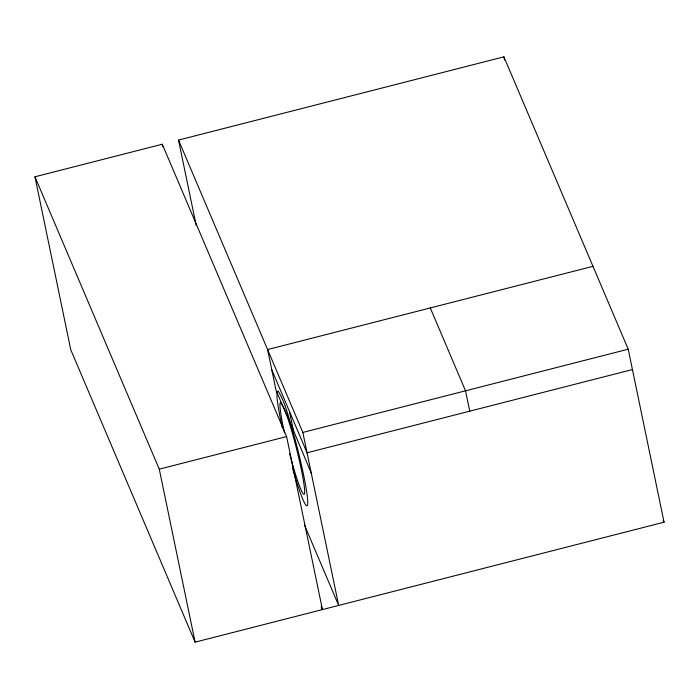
<?xml version="1.0" encoding="UTF-8"?>
<svg xmlns="http://www.w3.org/2000/svg" width="699" height="699" viewBox="0 0 699 699"><rect width="100%" height="100%" fill="white"/><g stroke="black" fill="none" stroke-linecap="round" stroke-linejoin="round"><path stroke-width="1.05" d="M196.209 225.506L178.516 140.08L503.9 56.846L628.226 349.203L664.05 522.205L195.1 642.154L70.774 349.797L34.95 176.795L162.282 144.23L286.607 436.587L322.431 609.58L321.147 606.566M592.979 266.328L267.603 349.552L276.026 390.26L287.21 416.543M34.95 176.795L159.276 469.151L286.607 436.587M178.516 140.08L302.842 432.428L628.226 349.203M632.438 369.553L307.062 452.786L271.815 369.902M284.528 432.934A47.392 3.984 75.7 0 1 280.78 402.379L284.563 409.256L311.273 473.136M663.194 520.196L664.05 522.205M430.287 307.944L465.534 390.82L469.745 411.169M304.493 525.054L338.666 605.43L302.842 432.428M503.9 56.846L504.564 60.053M289.438 411.344L293.65 431.694M162.282 144.23L162.718 146.362M159.276 469.151L195.1 642.154M287.315 416.849A47.392 3.984 75.7 0 1 304.493 488.505A47.392 3.984 75.7 0 1 291.247 459.811M290.959 458.762A47.392 3.984 75.7 0 1 289.631 453.834M293.973 473.136A59.24 4.98 75.7 0 0 307.752 502.826A59.24 4.98 75.7 0 0 294.655 437.661C289.657 422.047 286.712 405.202 278.158 391.038L277.031 391.868L276.935 396.534A59.24 4.98 75.7 0 0 282.387 428.19M293.694 472.174A59.24 4.98 75.7 0 1 292.54 468.208"/></g></svg>
